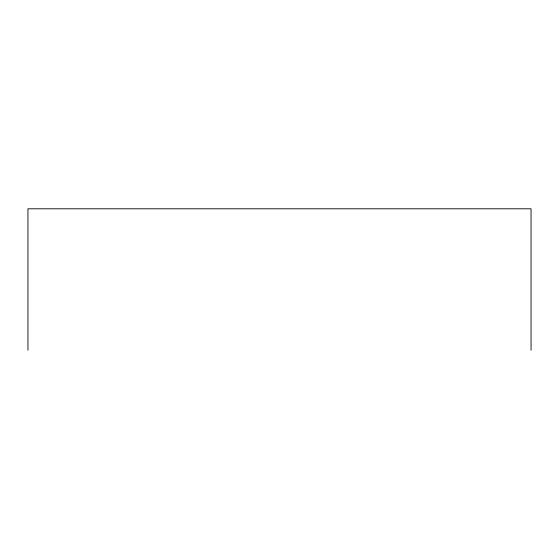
<?xml version="1.0" encoding="UTF-8"?>
<svg xmlns="http://www.w3.org/2000/svg" width="559" height="559" viewBox="0 0 559 559"><rect width="100%" height="100%" fill="white"/><g stroke="black" fill="none" stroke-linecap="round" stroke-linejoin="round"><path stroke-width="0.84" d="M531.05 350.2L531.05 208.8L27.95 208.8L27.95 350.2"/></g></svg>
